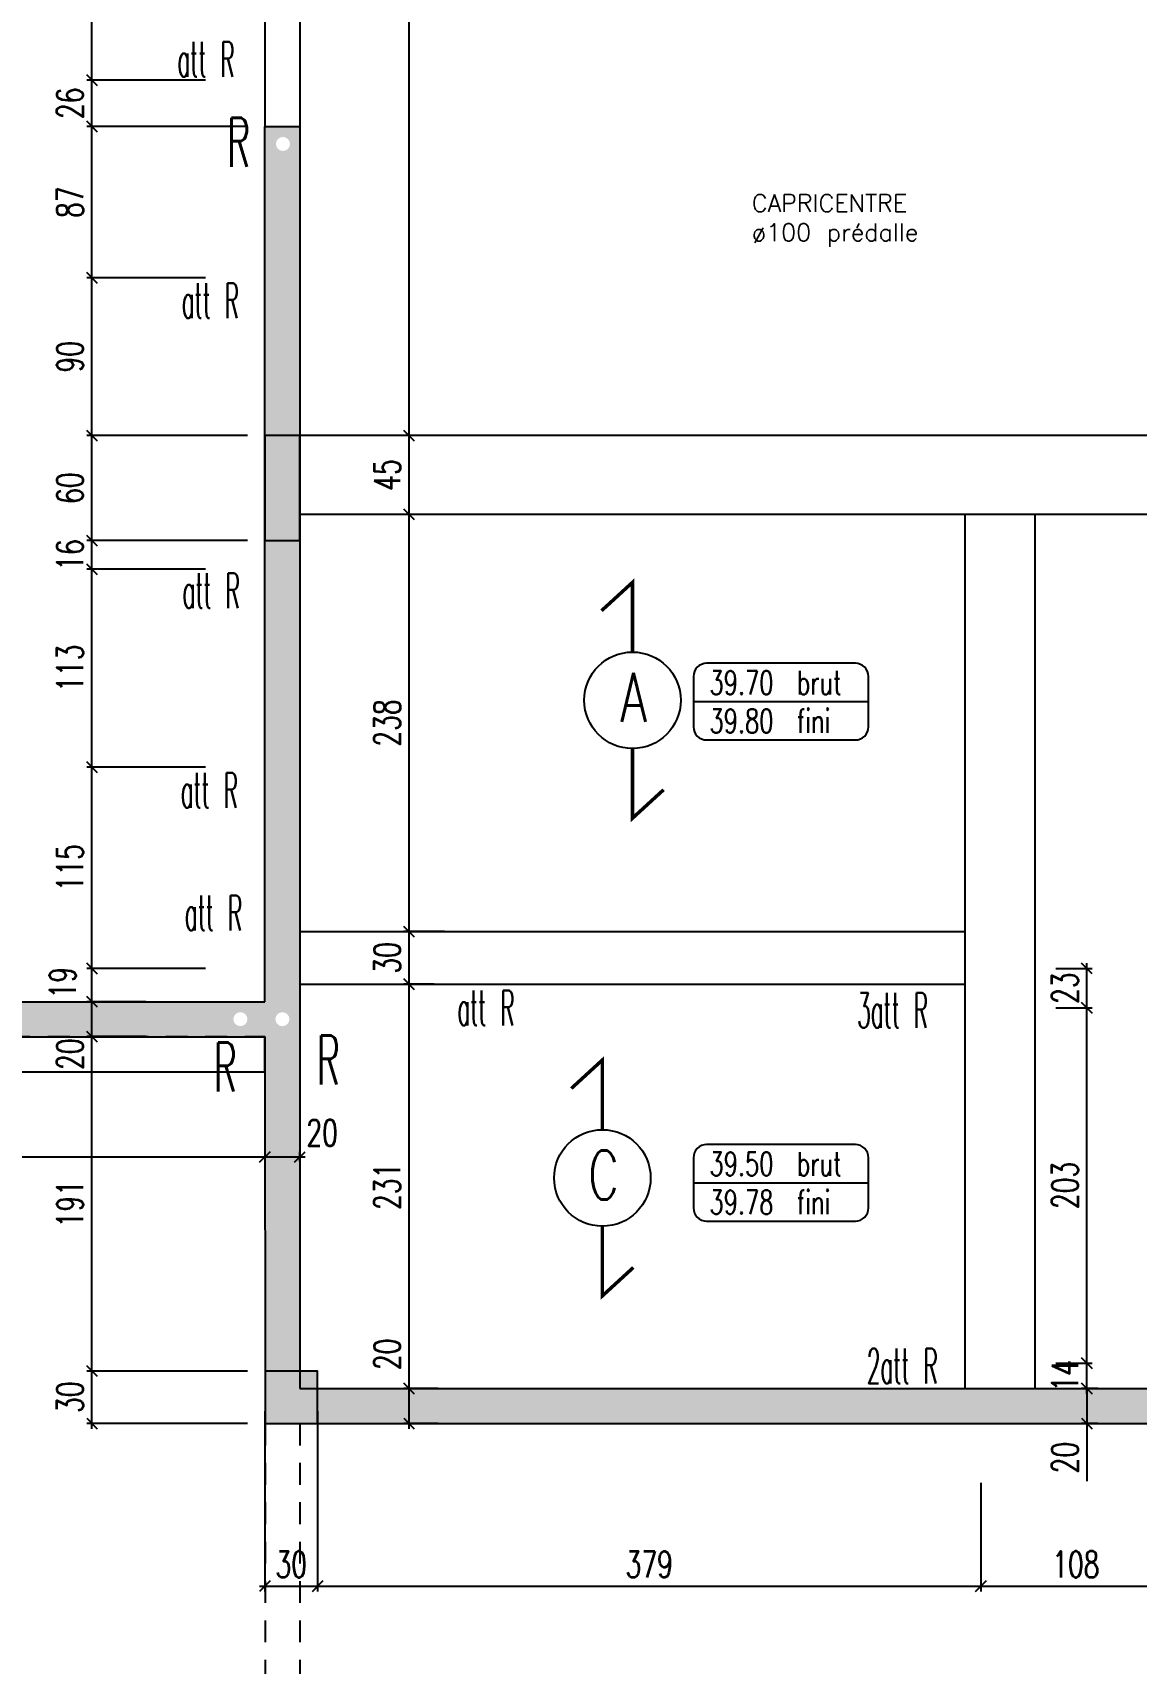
# Model space of a CAD drawing. Extents: x 307 to 786, y -197 to -94.
# Drawn here: x 351.71 to 358.01, y -181.25 to -171.93 of the extents above; entities that cross this region are included whole.
import ezdxf
from ezdxf.enums import TextEntityAlignment as Align

# ---------------------------------------------------------------- set-up
doc = ezdxf.new("R2010")
doc.units = 0
doc.header["$LTSCALE"] = 0.5
doc.header["$MEASUREMENT"] = 0
doc.linetypes.add('CACHE', pattern=[0.375, 0.25, -0.125])
doc.layers.get('DEFPOINTS').update_dxf_attribs({"linetype": 'CONTINUOUS'})
for name, color, linetype in [('1_AJSA_vue2', 13, 'CONTINUOUS'), ('_ SERTI RESERVATION', 6, 'CACHE'), ('COTATION', 7, 'CONTINUOUS'), ('HABILLAGE', 7, 'CONTINUOUS'), ('MURS', 3, 'CONTINUOUS'), ('PLANCHER', 7, 'CONTINUOUS'), ('POCHAGE', 254, 'CONTINUOUS'), ('POTEAUX', 1, 'CONTINUOUS'), ('POUTRES', 2, 'CONTINUOUS'), ('REPERE-RAID', 4, 'CONTINUOUS')]:
    doc.layers.add(name, color=color, linetype=linetype)
doc.styles.add('ROMANS8', font='romans.shx', dxfattribs={"width": 0.7})
doc.styles.get("Standard").update_dxf_attribs({"font": 'txt.shx'})
doc.dimstyles.new('COT50 cm', dxfattribs={"dimtxt": 0.15, "dimasz": 0.06, "dimexe": 0.03, "dimexo": 0.1, "dimgap": 0.05, "dimtad": 1, "dimdec": 0, "dimlfac": 100, "dimzin": 0, "dimdsep": 46, "dimtxsty": 'ROMANS8', "dimblk1": 'OBLIQUE', "dimblk2": 'OBLIQUE', "dimsah": 1, "dimcen": 0.03, "dimdle": 0.03, "dimclrt": 1, "dimadec": 0, "dimazin": 0, "dimtfac": 1, "dimtdec": 0, "dimtmove": 0, "dimatfit": 3, "dimfxl": 1, "dimfxlon": 1, "dimtolj": 1, "dimtzin": 0, "dimlwd": -1, "dimlwe": -1, "dimarcsym": 0})

# ---------------------------------------------------------------- blocks, each defined once
blk = doc.blocks.new('139')
at = {"layer": 'HABILLAGE', "color": 7}
blk.add_line((-0.665, 0), (0.665, 0), dxfattribs=at)
at = {"layer": 'HABILLAGE'}
blk.add_lwpolyline([(-0.565, -0.291), (0.565, -0.291, 0.414214), (0.665, -0.191), (0.665, 0.191, 0.414214), (0.565, 0.291), (-0.565, 0.291, 0.414214), (-0.665, 0.191), (-0.665, -0.191, 0.414214)], format="xyb", close=True, dxfattribs=at)
at = {"layer": 'HABILLAGE', "color": 1, "width": 0.7}
for s, p in [('brut', (0.121, 0.054)), ('fini', (0.121, -0.237))]:
    blk.add_text(s, height=0.18, dxfattribs=at).set_placement(p)
for tag, p in [('NIVBRUT', (-0.543, 0.054)), ('NIVFINI', (-0.543, -0.237))]:
    blk.add_attdef(tag, p, '', height=0.18, dxfattribs=at)
blk = doc.blocks.new('_Oblique')
at = {"layer": 'COTATION', "color": 0, "lineweight": -2}
blk.add_line((-0.5, -0.5), (0.5, 0.5), dxfattribs=at)
blk = doc.blocks.new('*D1020')
at = {"layer": 'COTATION', "color": 0, "transparency": 16777216}
for p, q in [((352.9369, -179.5763), (352.018, -179.5763)), ((352.048, -179.9063), (352.048, -179.5463)), ((352.9359, -179.8763), (352.018, -179.8763))]:
    blk.add_line(p, q, dxfattribs=at)
at = {"layer": 'DEFPOINTS', "color": 0, "transparency": 16777216}
for p in [(352.048, -179.5763), (353.0369, -179.5763), (353.0359, -179.8763)]:
    blk.add_point(p, dxfattribs=at)
at = {"layer": 'COTATION', "color": 0, "transparency": 16777216, "xscale": 0.06, "yscale": 0.06, "zscale": 0.06}
for p, rotation in [((352.048, -179.5763), 90), ((352.048, -179.8763), 270)]:
    blk.add_blockref('_Oblique', p, dxfattribs=dict(at, rotation=rotation))
at = {"layer": 'COTATION', "color": 1, "transparency": 16777216, "insert": (351.923, -179.7263), "char_height": 0.15, "attachment_point": 5, "rotation": 90, "style": 'ROMANS8'}
blk.add_mtext('\\A1;30', dxfattribs=at)
blk = doc.blocks.new('*D1021')
at = {"layer": 'COTATION', "color": 0, "transparency": 16777216}
for p, q in [((352.355, -177.666), (352.018, -177.666)), ((352.048, -179.6063), (352.048, -177.636)), ((352.9369, -179.5763), (352.018, -179.5763))]:
    blk.add_line(p, q, dxfattribs=at)
at = {"layer": 'DEFPOINTS', "color": 0, "transparency": 16777216}
for p in [(352.048, -177.666), (352.455, -177.666), (353.0369, -179.5763)]:
    blk.add_point(p, dxfattribs=at)
at = {"layer": 'COTATION', "color": 0, "transparency": 16777216, "xscale": 0.06, "yscale": 0.06, "zscale": 0.06}
for p, rotation in [((352.048, -177.666), 90), ((352.048, -179.5763), 270)]:
    blk.add_blockref('_Oblique', p, dxfattribs=dict(at, rotation=rotation))
at = {"layer": 'COTATION', "color": 1, "transparency": 16777216, "insert": (351.923, -178.6211), "char_height": 0.15, "attachment_point": 5, "rotation": 90, "style": 'ROMANS8'}
blk.add_mtext('\\A1;191', dxfattribs=at)
blk = doc.blocks.new('*D1022')
at = {"layer": 'COTATION', "color": 0, "transparency": 16777216}
for p, q in [((352.355, -177.4663), (352.018, -177.4663)), ((352.048, -177.696), (352.048, -177.4363)), ((352.355, -177.666), (352.018, -177.666))]:
    blk.add_line(p, q, dxfattribs=at)
at = {"layer": 'DEFPOINTS', "color": 0, "transparency": 16777216}
for p in [(352.048, -177.4663), (352.455, -177.4663), (352.455, -177.666)]:
    blk.add_point(p, dxfattribs=at)
at = {"layer": 'COTATION', "color": 0, "transparency": 16777216, "xscale": 0.06, "yscale": 0.06, "zscale": 0.06}
for p, rotation in [((352.048, -177.4663), 90), ((352.048, -177.666), 270)]:
    blk.add_blockref('_Oblique', p, dxfattribs=dict(at, rotation=rotation))
at = {"layer": 'COTATION', "color": 1, "transparency": 16777216, "insert": (351.923, -177.7664), "char_height": 0.15, "attachment_point": 5, "rotation": 90, "style": 'ROMANS8'}
blk.add_mtext('\\A1;20', dxfattribs=at)
blk = doc.blocks.new('*D1023')
at = {"layer": 'COTATION', "color": 0, "transparency": 16777216}
for p, q in [((352.6972, -177.2763), (352.018, -177.2763)), ((352.048, -177.4963), (352.048, -177.2463)), ((352.355, -177.4663), (352.018, -177.4663))]:
    blk.add_line(p, q, dxfattribs=at)
at = {"layer": 'DEFPOINTS', "color": 0, "transparency": 16777216}
for p in [(352.048, -177.2763), (352.7972, -177.2763), (352.455, -177.4663)]:
    blk.add_point(p, dxfattribs=at)
at = {"layer": 'COTATION', "color": 0, "transparency": 16777216, "xscale": 0.06, "yscale": 0.06, "zscale": 0.06}
for p, rotation in [((352.048, -177.2763), 90), ((352.048, -177.4663), 270)]:
    blk.add_blockref('_Oblique', p, dxfattribs=dict(at, rotation=rotation))
at = {"layer": 'COTATION', "color": 1, "transparency": 16777216, "insert": (351.8806, -177.3585), "char_height": 0.15, "attachment_point": 5, "rotation": 90, "style": 'ROMANS8'}
blk.add_mtext('\\A1;19', dxfattribs=at)
blk = doc.blocks.new('*D1024')
at = {"layer": 'COTATION', "color": 0, "transparency": 16777216}
for p, q in [((352.6969, -176.1261), (352.018, -176.1261)), ((352.048, -177.3063), (352.048, -176.0961)), ((352.6972, -177.2763), (352.018, -177.2763))]:
    blk.add_line(p, q, dxfattribs=at)
at = {"layer": 'DEFPOINTS', "color": 0, "transparency": 16777216}
for p in [(352.048, -176.1261), (352.7969, -176.1261), (352.7972, -177.2763)]:
    blk.add_point(p, dxfattribs=at)
at = {"layer": 'COTATION', "color": 0, "transparency": 16777216, "xscale": 0.06, "yscale": 0.06, "zscale": 0.06}
for p, rotation in [((352.048, -176.1261), 90), ((352.048, -177.2763), 270)]:
    blk.add_blockref('_Oblique', p, dxfattribs=dict(at, rotation=rotation))
at = {"layer": 'COTATION', "color": 1, "transparency": 16777216, "insert": (351.923, -176.7012), "char_height": 0.15, "attachment_point": 5, "rotation": 90, "style": 'ROMANS8'}
blk.add_mtext('\\A1;115', dxfattribs=at)
blk = doc.blocks.new('*D1025')
at = {"layer": 'COTATION', "color": 0, "transparency": 16777216}
for p, q in [((352.048, -176.1561), (352.048, -174.9661)), ((352.697, -174.9961), (352.018, -174.9961)), ((352.6969, -176.1261), (352.018, -176.1261))]:
    blk.add_line(p, q, dxfattribs=at)
at = {"layer": 'DEFPOINTS', "color": 0, "transparency": 16777216}
for p in [(352.048, -174.9961), (352.797, -174.9961), (352.7969, -176.1261)]:
    blk.add_point(p, dxfattribs=at)
at = {"layer": 'COTATION', "color": 0, "transparency": 16777216, "xscale": 0.06, "yscale": 0.06, "zscale": 0.06}
for p, rotation in [((352.048, -174.9961), 90), ((352.048, -176.1261), 270)]:
    blk.add_blockref('_Oblique', p, dxfattribs=dict(at, rotation=rotation))
at = {"layer": 'COTATION', "color": 1, "transparency": 16777216, "insert": (351.923, -175.5611), "char_height": 0.15, "attachment_point": 5, "rotation": 90, "style": 'ROMANS8'}
blk.add_mtext('\\A1;113', dxfattribs=at)
blk = doc.blocks.new('*D1026')
at = {"layer": 'COTATION', "color": 0, "transparency": 16777216}
for p, q in [((352.9362, -174.8323), (352.018, -174.8323)), ((352.048, -175.0261), (352.048, -174.8023)), ((352.697, -174.9961), (352.018, -174.9961))]:
    blk.add_line(p, q, dxfattribs=at)
at = {"layer": 'DEFPOINTS', "color": 0, "transparency": 16777216}
for p in [(352.048, -174.8323), (353.0362, -174.8323), (352.797, -174.9961)]:
    blk.add_point(p, dxfattribs=at)
at = {"layer": 'COTATION', "color": 0, "transparency": 16777216, "xscale": 0.06, "yscale": 0.06, "zscale": 0.06}
for p, rotation in [((352.048, -174.8323), 90), ((352.048, -174.9961), 270)]:
    blk.add_blockref('_Oblique', p, dxfattribs=dict(at, rotation=rotation))
at = {"layer": 'COTATION', "color": 1, "transparency": 16777216, "insert": (351.923, -174.9142), "char_height": 0.15, "attachment_point": 5, "rotation": 90, "style": 'ROMANS8'}
blk.add_mtext('\\A1;16', dxfattribs=at)
blk = doc.blocks.new('*D1027')
at = {"layer": 'COTATION', "color": 0, "transparency": 16777216}
for p, q in [((352.048, -174.8623), (352.048, -174.2024)), ((352.9362, -174.2324), (352.018, -174.2324)), ((352.9362, -174.8323), (352.018, -174.8323))]:
    blk.add_line(p, q, dxfattribs=at)
at = {"layer": 'DEFPOINTS', "color": 0, "transparency": 16777216}
for p in [(352.048, -174.2324), (353.0362, -174.2324), (353.0362, -174.8323)]:
    blk.add_point(p, dxfattribs=at)
at = {"layer": 'COTATION', "color": 0, "transparency": 16777216, "xscale": 0.06, "yscale": 0.06, "zscale": 0.06}
for p, rotation in [((352.048, -174.2324), 90), ((352.048, -174.8323), 270)]:
    blk.add_blockref('_Oblique', p, dxfattribs=dict(at, rotation=rotation))
at = {"layer": 'COTATION', "color": 1, "transparency": 16777216, "insert": (351.923, -174.5323), "char_height": 0.15, "attachment_point": 5, "rotation": 90, "style": 'ROMANS8'}
blk.add_mtext('\\A1;60', dxfattribs=at)
blk = doc.blocks.new('*D1028')
at = {"layer": 'COTATION', "color": 0, "transparency": 16777216}
for p, q in [((352.697, -173.3313), (352.018, -173.3313)), ((352.048, -174.2624), (352.048, -173.3013)), ((352.9362, -174.2324), (352.018, -174.2324))]:
    blk.add_line(p, q, dxfattribs=at)
at = {"layer": 'DEFPOINTS', "color": 0, "transparency": 16777216}
for p in [(352.048, -173.3313), (352.797, -173.3313), (353.0362, -174.2324)]:
    blk.add_point(p, dxfattribs=at)
at = {"layer": 'COTATION', "color": 0, "transparency": 16777216, "xscale": 0.06, "yscale": 0.06, "zscale": 0.06}
for p, rotation in [((352.048, -173.3313), 90), ((352.048, -174.2324), 270)]:
    blk.add_blockref('_Oblique', p, dxfattribs=dict(at, rotation=rotation))
at = {"layer": 'COTATION', "color": 1, "transparency": 16777216, "insert": (351.923, -173.7818), "char_height": 0.15, "attachment_point": 5, "rotation": 90, "style": 'ROMANS8'}
blk.add_mtext('\\A1;90', dxfattribs=at)
blk = doc.blocks.new('*D1029')
at = {"layer": 'COTATION', "color": 0, "transparency": 16777216}
for p, q in [((352.048, -173.3613), (352.048, -172.4363)), ((352.9362, -172.4663), (352.018, -172.4663)), ((352.697, -173.3313), (352.018, -173.3313))]:
    blk.add_line(p, q, dxfattribs=at)
at = {"layer": 'DEFPOINTS', "color": 0, "transparency": 16777216}
for p in [(352.048, -172.4663), (353.0362, -172.4663), (352.797, -173.3313)]:
    blk.add_point(p, dxfattribs=at)
at = {"layer": 'COTATION', "color": 0, "transparency": 16777216, "xscale": 0.06, "yscale": 0.06, "zscale": 0.06}
for p, rotation in [((352.048, -172.4663), 90), ((352.048, -173.3313), 270)]:
    blk.add_blockref('_Oblique', p, dxfattribs=dict(at, rotation=rotation))
at = {"layer": 'COTATION', "color": 1, "transparency": 16777216, "insert": (351.923, -172.8988), "char_height": 0.15, "attachment_point": 5, "rotation": 90, "style": 'ROMANS8'}
blk.add_mtext('\\A1;87', dxfattribs=at)
blk = doc.blocks.new('*D1030')
at = {"layer": 'COTATION', "color": 0, "transparency": 16777216}
for p, q in [((352.697, -172.2013), (352.018, -172.2013)), ((352.048, -172.4963), (352.048, -172.1713)), ((352.9362, -172.4663), (352.018, -172.4663))]:
    blk.add_line(p, q, dxfattribs=at)
at = {"layer": 'DEFPOINTS', "color": 0, "transparency": 16777216}
for p in [(352.048, -172.2013), (352.797, -172.2013), (353.0362, -172.4663)]:
    blk.add_point(p, dxfattribs=at)
at = {"layer": 'COTATION', "color": 0, "transparency": 16777216, "xscale": 0.06, "yscale": 0.06, "zscale": 0.06}
for p, rotation in [((352.048, -172.2013), 90), ((352.048, -172.4663), 270)]:
    blk.add_blockref('_Oblique', p, dxfattribs=dict(at, rotation=rotation))
at = {"layer": 'COTATION', "color": 1, "transparency": 16777216, "insert": (351.923, -172.3338), "char_height": 0.15, "attachment_point": 5, "rotation": 90, "style": 'ROMANS8'}
blk.add_mtext('\\A1;26', dxfattribs=at)
blk = doc.blocks.new('*D1031')
at = {"layer": 'COTATION', "color": 0, "transparency": 16777216}
for p, q in [((352.697, -169.2713), (352.018, -169.2713)), ((352.048, -172.2313), (352.048, -169.2413)), ((352.697, -172.2013), (352.018, -172.2013))]:
    blk.add_line(p, q, dxfattribs=at)
at = {"layer": 'DEFPOINTS', "color": 0, "transparency": 16777216}
for p in [(352.048, -169.2713), (352.797, -169.2713), (352.797, -172.2013)]:
    blk.add_point(p, dxfattribs=at)
at = {"layer": 'COTATION', "color": 0, "transparency": 16777216, "xscale": 0.06, "yscale": 0.06, "zscale": 0.06}
for p, rotation in [((352.048, -169.2713), 90), ((352.048, -172.2013), 270)]:
    blk.add_blockref('_Oblique', p, dxfattribs=dict(at, rotation=rotation))
at = {"layer": 'COTATION', "color": 1, "transparency": 16777216, "insert": (351.923, -170.7363), "char_height": 0.15, "attachment_point": 5, "rotation": 90, "style": 'ROMANS8'}
blk.add_mtext('\\A1;293', dxfattribs=at)
blk = doc.blocks.new('*D1040')
at = {"layer": 'COTATION', "color": 0, "transparency": 16777216}
for p, q in [((353.8595, -179.6763), (353.8595, -179.3463)), ((354.0256, -179.6763), (353.8295, -179.6763)), ((353.8595, -179.9063), (353.8595, -179.6763)), ((354.0256, -179.8763), (353.8295, -179.8763))]:
    blk.add_line(p, q, dxfattribs=at)
at = {"layer": 'DEFPOINTS', "color": 0, "transparency": 16777216}
for p in [(353.8595, -179.6763), (354.1256, -179.6763), (354.1256, -179.8763)]:
    blk.add_point(p, dxfattribs=at)
at = {"layer": 'COTATION', "color": 0, "transparency": 16777216, "xscale": 0.06, "yscale": 0.06, "zscale": 0.06}
for p, rotation in [((353.8595, -179.6763), 90), ((353.8595, -179.8763), 270)]:
    blk.add_blockref('_Oblique', p, dxfattribs=dict(at, rotation=rotation))
at = {"layer": 'COTATION', "color": 1, "transparency": 16777216, "insert": (353.7345, -179.4813), "char_height": 0.15, "attachment_point": 5, "rotation": 90, "style": 'ROMANS8'}
blk.add_mtext('\\A1;20', dxfattribs=at)
blk = doc.blocks.new('*D1041')
at = {"layer": 'COTATION', "color": 0, "transparency": 16777216}
for p, q in [((354.0028, -177.3663), (353.8295, -177.3663)), ((353.8595, -179.7063), (353.8595, -177.3363)), ((354.0256, -179.6763), (353.8295, -179.6763))]:
    blk.add_line(p, q, dxfattribs=at)
at = {"layer": 'DEFPOINTS', "color": 0, "transparency": 16777216}
for p in [(353.8595, -177.3663), (354.1028, -177.3663), (354.1256, -179.6763)]:
    blk.add_point(p, dxfattribs=at)
at = {"layer": 'COTATION', "color": 0, "transparency": 16777216, "xscale": 0.06, "yscale": 0.06, "zscale": 0.06}
for p, rotation in [((353.8595, -177.3663), 90), ((353.8595, -179.6763), 270)]:
    blk.add_blockref('_Oblique', p, dxfattribs=dict(at, rotation=rotation))
at = {"layer": 'COTATION', "color": 1, "transparency": 16777216, "insert": (353.7345, -178.5213), "char_height": 0.15, "attachment_point": 5, "rotation": 90, "style": 'ROMANS8'}
blk.add_mtext('\\A1;231', dxfattribs=at)
blk = doc.blocks.new('*D1042')
at = {"layer": 'COTATION', "color": 0, "transparency": 16777216}
for p, q in [((354.0611, -177.0663), (353.8295, -177.0663)), ((353.8595, -177.3963), (353.8595, -177.0363)), ((354.0028, -177.3663), (353.8295, -177.3663))]:
    blk.add_line(p, q, dxfattribs=at)
at = {"layer": 'DEFPOINTS', "color": 0, "transparency": 16777216}
for p in [(353.8595, -177.0663), (354.1611, -177.0663), (354.1028, -177.3663)]:
    blk.add_point(p, dxfattribs=at)
at = {"layer": 'COTATION', "color": 0, "transparency": 16777216, "xscale": 0.06, "yscale": 0.06, "zscale": 0.06}
for p, rotation in [((353.8595, -177.0663), 90), ((353.8595, -177.3663), 270)]:
    blk.add_blockref('_Oblique', p, dxfattribs=dict(at, rotation=rotation))
at = {"layer": 'COTATION', "color": 1, "transparency": 16777216, "insert": (353.7345, -177.2163), "char_height": 0.15, "attachment_point": 5, "rotation": 90, "style": 'ROMANS8'}
blk.add_mtext('\\A1;30', dxfattribs=at)
blk = doc.blocks.new('*D1043')
at = {"layer": 'COTATION', "color": 0, "transparency": 16777216}
for p, q in [((354.3147, -174.6823), (353.8295, -174.6823)), ((353.8595, -177.0963), (353.8595, -174.6523)), ((354.0611, -177.0663), (353.8295, -177.0663))]:
    blk.add_line(p, q, dxfattribs=at)
at = {"layer": 'DEFPOINTS', "color": 0, "transparency": 16777216}
for p in [(353.8595, -174.6823), (354.4147, -174.6823), (354.1611, -177.0663)]:
    blk.add_point(p, dxfattribs=at)
at = {"layer": 'COTATION', "color": 0, "transparency": 16777216, "xscale": 0.06, "yscale": 0.06, "zscale": 0.06}
for p, rotation in [((353.8595, -174.6823), 90), ((353.8595, -177.0663), 270)]:
    blk.add_blockref('_Oblique', p, dxfattribs=dict(at, rotation=rotation))
at = {"layer": 'COTATION', "color": 1, "transparency": 16777216, "insert": (353.7345, -175.8743), "char_height": 0.15, "attachment_point": 5, "rotation": 90, "style": 'ROMANS8'}
blk.add_mtext('\\A1;238', dxfattribs=at)
blk = doc.blocks.new('*D1044')
at = {"layer": 'COTATION', "color": 0, "transparency": 16777216}
for p, q in [((353.8595, -174.7123), (353.8595, -174.2023)), ((354.5281, -174.2323), (353.8295, -174.2323)), ((354.3147, -174.6823), (353.8295, -174.6823))]:
    blk.add_line(p, q, dxfattribs=at)
at = {"layer": 'DEFPOINTS', "color": 0, "transparency": 16777216}
for p in [(353.8595, -174.2323), (354.6281, -174.2323), (354.4147, -174.6823)]:
    blk.add_point(p, dxfattribs=at)
at = {"layer": 'COTATION', "color": 0, "transparency": 16777216, "xscale": 0.06, "yscale": 0.06, "zscale": 0.06}
for p, rotation in [((353.8595, -174.2323), 90), ((353.8595, -174.6823), 270)]:
    blk.add_blockref('_Oblique', p, dxfattribs=dict(at, rotation=rotation))
at = {"layer": 'COTATION', "color": 1, "transparency": 16777216, "insert": (353.7345, -174.4573), "char_height": 0.15, "attachment_point": 5, "rotation": 90, "style": 'ROMANS8'}
blk.add_mtext('\\A1;45', dxfattribs=at)
blk = doc.blocks.new('*D1045')
at = {"layer": 'COTATION', "color": 0, "transparency": 16777216}
for p, q in [((354.6579, -168.3513), (353.8295, -168.3513)), ((353.8595, -174.2623), (353.8595, -168.3213)), ((354.5281, -174.2323), (353.8295, -174.2323))]:
    blk.add_line(p, q, dxfattribs=at)
at = {"layer": 'DEFPOINTS', "color": 0, "transparency": 16777216}
for p in [(353.8595, -168.3513), (354.7579, -168.3513), (354.6281, -174.2323)]:
    blk.add_point(p, dxfattribs=at)
at = {"layer": 'COTATION', "color": 0, "transparency": 16777216, "xscale": 0.06, "yscale": 0.06, "zscale": 0.06}
for p, rotation in [((353.8595, -168.3513), 90), ((353.8595, -174.2323), 270)]:
    blk.add_blockref('_Oblique', p, dxfattribs=dict(at, rotation=rotation))
at = {"layer": 'COTATION', "color": 1, "transparency": 16777216, "insert": (353.7345, -171.2918), "char_height": 0.15, "attachment_point": 5, "rotation": 90, "style": 'ROMANS8'}
blk.add_mtext('\\A1;588', dxfattribs=at)
blk = doc.blocks.new('*D1049')
at = {"layer": 'COTATION', "color": 0, "transparency": 16777216}
for p, q in [((357.794, -179.6763), (357.7019, -179.6763)), ((357.7319, -179.6763), (357.7319, -179.9063)), ((357.794, -179.8763), (357.7019, -179.8763)), ((357.7319, -179.8763), (357.7319, -180.2063))]:
    blk.add_line(p, q, dxfattribs=at)
at = {"layer": 'DEFPOINTS', "color": 0, "transparency": 16777216}
for p in [(357.7319, -179.6763), (357.894, -179.6763), (357.894, -179.8763)]:
    blk.add_point(p, dxfattribs=at)
at = {"layer": 'COTATION', "color": 0, "transparency": 16777216, "xscale": 0.06, "yscale": 0.06, "zscale": 0.06}
for p, rotation in [((357.7319, -179.6763), 90), ((357.7319, -179.8763), 270)]:
    blk.add_blockref('_Oblique', p, dxfattribs=dict(at, rotation=rotation))
at = {"layer": 'COTATION', "color": 1, "transparency": 16777216, "insert": (357.6069, -180.0713), "char_height": 0.15, "attachment_point": 5, "rotation": 90, "style": 'ROMANS8'}
blk.add_mtext('\\A1;20', dxfattribs=at)
blk = doc.blocks.new('*D1050')
at = {"layer": 'COTATION', "color": 0, "transparency": 16777216}
for p, q in [((357.5547, -179.5313), (357.7619, -179.5313)), ((357.7319, -179.7063), (357.7319, -179.5013)), ((357.794, -179.6763), (357.7019, -179.6763))]:
    blk.add_line(p, q, dxfattribs=at)
at = {"layer": 'DEFPOINTS', "color": 0, "transparency": 16777216}
for p in [(357.4547, -179.5313), (357.7319, -179.5313), (357.894, -179.6763)]:
    blk.add_point(p, dxfattribs=at)
at = {"layer": 'COTATION', "color": 0, "transparency": 16777216, "xscale": 0.06, "yscale": 0.06, "zscale": 0.06}
for p, rotation in [((357.7319, -179.5313), 90), ((357.7319, -179.6763), 270)]:
    blk.add_blockref('_Oblique', p, dxfattribs=dict(at, rotation=rotation))
at = {"layer": 'COTATION', "color": 1, "transparency": 16777216, "insert": (357.6069, -179.6038), "char_height": 0.15, "attachment_point": 5, "rotation": 90, "style": 'ROMANS8'}
blk.add_mtext('\\A1;14', dxfattribs=at)
blk = doc.blocks.new('*D1051')
at = {"layer": 'COTATION', "color": 0, "transparency": 16777216}
for p, q in [((357.7319, -179.5613), (357.7319, -177.4713)), ((357.555, -177.5013), (357.7619, -177.5013)), ((357.5547, -179.5313), (357.7619, -179.5313))]:
    blk.add_line(p, q, dxfattribs=at)
at = {"layer": 'DEFPOINTS', "color": 0, "transparency": 16777216}
for p in [(357.455, -177.5013), (357.7319, -177.5013), (357.4547, -179.5313)]:
    blk.add_point(p, dxfattribs=at)
at = {"layer": 'COTATION', "color": 0, "transparency": 16777216, "xscale": 0.06, "yscale": 0.06, "zscale": 0.06}
for p, rotation in [((357.7319, -177.5013), 90), ((357.7319, -179.5313), 270)]:
    blk.add_blockref('_Oblique', p, dxfattribs=dict(at, rotation=rotation))
at = {"layer": 'COTATION', "color": 1, "transparency": 16777216, "insert": (357.6069, -178.5163), "char_height": 0.15, "attachment_point": 5, "rotation": 90, "style": 'ROMANS8'}
blk.add_mtext('\\A1;203', dxfattribs=at)
blk = doc.blocks.new('*D1052')
at = {"layer": 'COTATION', "color": 0, "transparency": 16777216}
for p, q in [((357.555, -177.2763), (357.7619, -177.2763)), ((357.7319, -177.5313), (357.7319, -177.2463)), ((357.5784, -177.5013), (357.7619, -177.5013))]:
    blk.add_line(p, q, dxfattribs=at)
at = {"layer": 'DEFPOINTS', "color": 0, "transparency": 16777216}
for p in [(357.455, -177.2763), (357.7319, -177.2763), (357.4784, -177.5013)]:
    blk.add_point(p, dxfattribs=at)
at = {"layer": 'COTATION', "color": 0, "transparency": 16777216, "xscale": 0.06, "yscale": 0.06, "zscale": 0.06}
for p, rotation in [((357.7319, -177.2763), 90), ((357.7319, -177.5013), 270)]:
    blk.add_blockref('_Oblique', p, dxfattribs=dict(at, rotation=rotation))
at = {"layer": 'COTATION', "color": 1, "transparency": 16777216, "insert": (357.6069, -177.3888), "char_height": 0.15, "attachment_point": 5, "rotation": 90, "style": 'ROMANS8'}
blk.add_mtext('\\A1;23', dxfattribs=at)
blk = doc.blocks.new('*D1424')
at = {"layer": 'COTATION', "color": 0, "transparency": 16777216}
for p, q in [((347.3629, -177.9662), (347.3629, -178.3832)), ((353.0355, -178.2932), (353.0355, -178.3832)), ((347.3329, -178.3532), (353.0655, -178.3532))]:
    blk.add_line(p, q, dxfattribs=at)
at = {"layer": 'DEFPOINTS', "color": 0, "transparency": 16777216}
for p in [(347.3629, -177.8662), (353.0355, -178.1932), (353.0355, -178.3532)]:
    blk.add_point(p, dxfattribs=at)
at = {"layer": 'COTATION', "color": 0, "transparency": 16777216, "xscale": 0.06, "yscale": 0.06, "zscale": 0.06, "rotation": 180}
blk.add_blockref('_Oblique', (347.3629, -178.3532), dxfattribs=at)
at = {"layer": 'COTATION', "color": 0, "transparency": 16777216, "xscale": 0.06, "yscale": 0.06, "zscale": 0.06}
blk.add_blockref('_Oblique', (353.0355, -178.3532), dxfattribs=at)
at = {"layer": 'COTATION', "color": 1, "transparency": 16777216, "insert": (350.1992, -178.2282), "char_height": 0.15, "attachment_point": 5, "style": 'ROMANS8'}
blk.add_mtext('\\A1;567', dxfattribs=at)
blk = doc.blocks.new('*D1425')
at = {"layer": 'COTATION', "color": 0, "transparency": 16777216}
for p, q in [((353.0355, -178.2932), (353.0355, -178.3832)), ((353.0055, -178.3532), (353.2659, -178.3532)), ((353.2359, -178.3803), (353.2359, -178.3232))]:
    blk.add_line(p, q, dxfattribs=at)
at = {"layer": 'DEFPOINTS', "color": 0, "transparency": 16777216}
for p in [(353.0355, -178.1932), (353.2359, -178.3532), (353.2359, -178.4803)]:
    blk.add_point(p, dxfattribs=at)
at = {"layer": 'COTATION', "color": 0, "transparency": 16777216, "xscale": 0.06, "yscale": 0.06, "zscale": 0.06, "rotation": 180}
blk.add_blockref('_Oblique', (353.0355, -178.3532), dxfattribs=at)
at = {"layer": 'COTATION', "color": 0, "transparency": 16777216, "xscale": 0.06, "yscale": 0.06, "zscale": 0.06}
blk.add_blockref('_Oblique', (353.2359, -178.3532), dxfattribs=at)
at = {"layer": 'COTATION', "color": 1, "transparency": 16777216, "insert": (353.3628, -178.2155), "char_height": 0.15, "attachment_point": 5, "style": 'ROMANS8'}
blk.add_mtext('\\A1;20', dxfattribs=at)
blk = doc.blocks.new('*D1426')
at = {"layer": 'COTATION', "color": 0, "transparency": 16777216}
for p, q in [((353.0359, -179.8057), (353.0359, -180.8357)), ((353.3369, -179.8057), (353.3369, -180.8357)), ((353.0059, -180.8057), (353.3669, -180.8057))]:
    blk.add_line(p, q, dxfattribs=at)
at = {"layer": 'DEFPOINTS', "color": 0, "transparency": 16777216}
for p in [(353.0359, -179.6597), (353.3369, -179.6597), (353.3369, -180.8057)]:
    blk.add_point(p, dxfattribs=at)
at = {"layer": 'COTATION', "color": 0, "transparency": 16777216, "xscale": 0.06, "yscale": 0.06, "zscale": 0.06, "rotation": 180}
blk.add_blockref('_Oblique', (353.0359, -180.8057), dxfattribs=at)
at = {"layer": 'COTATION', "color": 0, "transparency": 16777216, "xscale": 0.06, "yscale": 0.06, "zscale": 0.06}
blk.add_blockref('_Oblique', (353.3369, -180.8057), dxfattribs=at)
at = {"layer": 'COTATION', "color": 1, "transparency": 16777216, "insert": (353.1864, -180.6807), "char_height": 0.15, "attachment_point": 5, "style": 'ROMANS8'}
blk.add_mtext('\\A1;30', dxfattribs=at)
blk = doc.blocks.new('*D1427')
at = {"layer": 'COTATION', "color": 0, "transparency": 16777216}
for p, q in [((353.3369, -179.8057), (353.3369, -180.8357)), ((357.1261, -180.2151), (357.1261, -180.8357)), ((353.3069, -180.8057), (357.1561, -180.8057))]:
    blk.add_line(p, q, dxfattribs=at)
at = {"layer": 'DEFPOINTS', "color": 0, "transparency": 16777216}
for p in [(353.3369, -179.6597), (357.1261, -180.1151), (357.1261, -180.8057)]:
    blk.add_point(p, dxfattribs=at)
at = {"layer": 'COTATION', "color": 0, "transparency": 16777216, "xscale": 0.06, "yscale": 0.06, "zscale": 0.06, "rotation": 180}
blk.add_blockref('_Oblique', (353.3369, -180.8057), dxfattribs=at)
at = {"layer": 'COTATION', "color": 0, "transparency": 16777216, "xscale": 0.06, "yscale": 0.06, "zscale": 0.06}
blk.add_blockref('_Oblique', (357.1261, -180.8057), dxfattribs=at)
at = {"layer": 'COTATION', "color": 1, "transparency": 16777216, "insert": (355.2315, -180.6807), "char_height": 0.15, "attachment_point": 5, "style": 'ROMANS8'}
blk.add_mtext('\\A1;379', dxfattribs=at)
blk = doc.blocks.new('*D1428')
at = {"layer": 'COTATION', "color": 0, "transparency": 16777216}
for p, q in [((358.2109, -180.1664), (358.2109, -180.8357)), ((357.1261, -180.2151), (357.1261, -180.8357)), ((357.0961, -180.8057), (358.2409, -180.8057))]:
    blk.add_line(p, q, dxfattribs=at)
at = {"layer": 'DEFPOINTS', "color": 0, "transparency": 16777216}
for p in [(358.2109, -180.0664), (357.1261, -180.1151), (358.2109, -180.8057)]:
    blk.add_point(p, dxfattribs=at)
at = {"layer": 'COTATION', "color": 0, "transparency": 16777216, "xscale": 0.06, "yscale": 0.06, "zscale": 0.06, "rotation": 180}
blk.add_blockref('_Oblique', (357.1261, -180.8057), dxfattribs=at)
at = {"layer": 'COTATION', "color": 0, "transparency": 16777216, "xscale": 0.06, "yscale": 0.06, "zscale": 0.06}
blk.add_blockref('_Oblique', (358.2109, -180.8057), dxfattribs=at)
at = {"layer": 'COTATION', "color": 1, "transparency": 16777216, "insert": (357.6685, -180.6807), "char_height": 0.15, "attachment_point": 5, "style": 'ROMANS8'}
blk.add_mtext('\\A1;108', dxfattribs=at)

msp = doc.modelspace()

# ---------------------------------------------------------------- hatches: boundary and pattern name
at = {"layer": 'POCHAGE'}
h = msp.add_hatch(color=256, dxfattribs=at)
h.dxf.hatch_style = 1
h.paths.add_polyline_path([(353.2361, -173.2363), (353.0362, -173.2363), (353.0362, -174.2324), (353.2361, -174.2323)])
h.paths.add_polyline_path([(353.2362, -172.4663), (353.0362, -172.4663), (353.0362, -173.2363), (353.2361, -173.2363)])
h.paths.add_polyline_path([(353.0991, -172.5663, -1), (353.1791, -172.5663, -1)], flags=16)
h = msp.add_hatch(color=256, dxfattribs=at)
h.dxf.hatch_style = 1
h.paths.add_polyline_path([(353.2361, -174.8323), (353.0362, -174.8323), (353.0362, -177.4663), (351.6357, -177.4663), (351.6357, -177.666), (353.0351, -177.666), (353.0351, -177.8663), (353.0366, -179.5762), (353.2359, -179.5762)])
h.paths.add_polyline_path([(352.936, -177.5662, -1), (352.856, -177.5662, -1)], flags=16)
h.paths.add_polyline_path([(353.176, -177.5663, -1), (353.096, -177.5663, -1)], flags=16)
h.paths.add_polyline_path([(351.6357, -177.4663), (351.4357, -177.4663), (351.4357, -177.666), (351.6357, -177.666)])
h.paths.add_polyline_path([(351.4357, -177.4663), (347.3626, -177.4663), (347.3626, -177.666), (351.4357, -177.666)])
h.paths.add_polyline_path([(347.424, -177.5663, -1), (347.504, -177.5663, -1)], flags=16)
h = msp.add_hatch(color=256, dxfattribs=at)
h.dxf.hatch_style = 1
h.paths.add_polyline_path([(367.8291, -179.6763), (360.6731, -179.6763), (360.6728, -176.1707), (360.4928, -176.1707), (360.4931, -179.6763), (353.3369, -179.6763), (353.3369, -179.8763), (367.8291, -179.8763)])
h.paths.add_polyline_path([(360.6228, -179.7763, -1), (360.5428, -179.7763, -1)], flags=16)
h.paths.add_polyline_path([(360.5457, -176.2759, -1), (360.6257, -176.2759, -1)], flags=16)
at = {"layer": 'POTEAUX'}
h = msp.add_hatch(color=256, dxfattribs=at)
h.dxf.hatch_style = 1
h.paths.add_polyline_path([(353.2361, -174.2323), (353.0359, -174.2324), (353.036, -174.8323), (353.2362, -174.8323)])
h = msp.add_hatch(color=256, dxfattribs=at)
h.dxf.hatch_style = 1
h.paths.add_polyline_path([(353.3369, -179.8763), (353.3369, -179.5763), (353.0369, -179.5763), (353.0369, -179.8763)])

# ---------------------------------------------------------------- linework, layer by layer
at = {"layer": '1_AJSA_vue2', "linetype": 'CACHE'}
for p, q in [((346.8456, -177.666), (353.0359, -177.666)), ((353.0369, -179.8763), (353.0359, -184.0963)), ((353.2359, -179.8763), (353.2359, -183.9183))]:
    msp.add_line(p, q, dxfattribs=at)
msp.add_lwpolyline([(353.0359, -177.8699), (346.8454, -177.8689)], dxfattribs=at)
at = {"layer": 'MURS'}
for p, q in [((347.3626, -177.4663), (353.0359, -177.4663)), ((353.2359, -179.6763), (360.483, -179.6763))]:
    msp.add_line(p, q, dxfattribs=at)
for points in [[(353.0362, -172.4663), (353.2362, -172.4663), (353.2359, -179.6763)], [(353.0362, -177.4663), (353.0362, -172.4663)], [(347.3626, -177.4663), (347.3626, -177.6662), (353.0351, -177.6663), (353.0369, -179.8763), (376.2545, -179.8763)]]:
    msp.add_lwpolyline(points, dxfattribs=at)
at = {"layer": 'PLANCHER', "color": 1, "const_width": 0.02}
for points in [[(355.1361, -175.4687), (355.1361, -175.0706), (354.9589, -175.2329)], [(355.1361, -176.02), (355.1361, -176.4181), (355.3133, -176.2558)], [(354.9637, -178.1978), (354.9637, -177.7997), (354.7865, -177.962)], [(354.9637, -178.7491), (354.9637, -179.1472), (355.1409, -178.9849)]]:
    msp.add_lwpolyline(points, dxfattribs=at)
at = {"layer": 'PLANCHER', "color": 1}
for centre in [(355.1361, -175.7444), (354.9637, -178.4734)]:
    msp.add_circle(centre, 0.2757, dxfattribs=at)
at = {"layer": 'POTEAUX'}
for points in [[(353.2361, -174.2323), (353.0359, -174.2324), (353.036, -174.8323), (353.2362, -174.8323)], [(353.3369, -179.8763), (353.3369, -179.5763), (353.0369, -179.5763), (353.0369, -179.8763)]]:
    msp.add_lwpolyline(points, close=True, dxfattribs=at)
at = {"layer": 'POUTRES'}
for p, q in [((353.0355, -168.3513), (353.0361, -172.4663)), ((353.236, -168.3513), (353.236, -172.4663)), ((360.4578, -174.2323), (353.2361, -174.2323)), ((360.4578, -174.6823), (353.2361, -174.6823)), ((357.0361, -179.6763), (357.0361, -174.6823)), ((357.4361, -179.6763), (357.4361, -174.6823)), ((353.2361, -177.0663), (357.0361, -177.0663)), ((353.2361, -177.3663), (357.0361, -177.3663))]:
    msp.add_line(p, q, dxfattribs=at)
at = {"layer": 'POUTRES', "color": 0}
msp.add_lwpolyline([(347.3626, -177.6662), (347.3629, -177.8662), (353.0351, -177.8663), (353.0351, -177.6663)], dxfattribs=at)

# ---------------------------------------------------------------- block references
at = {"layer": 'HABILLAGE', "color": 1, "xscale": 0.7521624, "yscale": 0.7521624, "zscale": 0.7521624}
for p, values in [((355.9841, -175.7522), {'NIVBRUT': '39.70', 'NIVFINI': '39.80'}), ((355.9841, -178.5012), {'NIVBRUT': '39.50', 'NIVFINI': '39.78'})]:
    msp.add_blockref('139', p, dxfattribs=at).add_auto_attribs(values)

# ---------------------------------------------------------------- texts
at = {"layer": '_ SERTI RESERVATION', "linetype": 'ByBlock', "insert": (355.8179, -172.8541), "char_height": 0.1, "attachment_point": 1}
msp.add_mtext_dynamic_manual_height_columns('CAPRICENTRE\\Pø100 prédalle', width=1.472691, gutter_width=7.9227, heights=[0], dxfattribs=at)
at = {"layer": 'PLANCHER', "color": 1, "width": 0.7}
for s, p in [('A', (355.1425, -175.7279)), ('C', (354.9701, -178.4569))]:
    msp.add_text(s, height=0.28, dxfattribs=at).set_placement(p, align=Align.MIDDLE)
at = {"layer": 'REPERE-RAID', "color": 4}
for s, height, width, p in [('att R', 0.2, 0.45, (352.5361, -172.1818)), ('R', 0.28, 0.519, (352.8197, -172.6968)), ('att R', 0.2, 0.45, (352.5606, -173.5622)), ('att R', 0.2, 0.45, (352.5655, -175.2176)), ('att R', 0.2, 0.45, (352.5547, -176.3587)), ('att R', 0.2, 0.45, (352.5785, -177.0589)), ('att R', 0.2, 0.45, (354.1353, -177.602)), ('3att R', 0.2, 0.45, (356.4199, -177.6164)), ('R', 0.28, 0.519, (353.3333, -177.9398)), ('R', 0.28, 0.519, (352.7438, -177.9793)), ('2att R', 0.2, 0.45, (356.4752, -179.6481))]:
    msp.add_text(s, height=height, dxfattribs=dict(at, width=width)).set_placement(p)

# ---------------------------------------------------------------- dimensions: what is measured, and where the dimension line sits
at = {"layer": 'COTATION'}
for base, p1, p2, picture, middle in [((353.8595, -168.3513), (354.6281, -174.2323), (354.7579, -168.3513), '*D1045', (353.7345, -171.2918)), ((352.048, -169.2713), (352.797, -172.2013), (352.797, -169.2713), '*D1031', (351.923, -170.7363)), ((352.048, -172.46626), (352.79697, -173.33127), (353.03615, -172.46626), '*D1029', (351.923, -172.89877)), ((352.048, -173.3313), (353.0362, -174.2324), (352.797, -173.3313), '*D1028', (351.923, -173.7818)), ((352.048, -174.2324), (353.0362, -174.8323), (353.0362, -174.2324), '*D1027', (351.923, -174.5323)), ((353.8595, -174.2323), (354.4147, -174.6823), (354.6281, -174.2323), '*D1044', (353.7345, -174.4573)), ((353.8595, -174.6823), (354.1611, -177.0663), (354.4147, -174.6823), '*D1043', (353.7345, -175.8743)), ((352.048, -174.9961), (352.7969, -176.1261), (352.797, -174.9961), '*D1025', (351.923, -175.5611)), ((352.048, -176.1261), (352.7972, -177.2763), (352.7969, -176.1261), '*D1024', (351.923, -176.7012)), ((353.8595, -177.0663), (354.1028, -177.3663), (354.1611, -177.0663), '*D1042', (353.7345, -177.2163)), ((353.8595, -177.3663), (354.1256, -179.6763), (354.1028, -177.3663), '*D1041', (353.7345, -178.5213)), ((357.7319, -177.5013), (357.4547, -179.5313), (357.455, -177.5013), '*D1051', (357.6069, -178.5163)), ((352.048, -177.666), (353.0369, -179.5763), (352.455, -177.666), '*D1021', (351.923, -178.6211))]:
    dim = msp.add_linear_dim(base=base, p1=p1, p2=p2, angle=90, dimstyle='COT50 cm', override={"dimtmove": 1}, dxfattribs=at)
    dim.commit()
    dim.dimension.update_dxf_attribs({"geometry": picture, "text_midpoint": middle})
for base, p1, p2, picture, middle in [((352.048, -172.20127), (353.03615, -172.46626), (352.797, -172.20127), '*D1030', (352.048, -172.33377)), ((352.048, -174.8323), (352.797, -174.9961), (353.0362, -174.8323), '*D1026', (352.048, -174.9142)), ((352.048, -177.2763), (352.455, -177.4663), (352.7972, -177.2763), '*D1023', (352.0056, -177.3585)), ((357.73193, -177.27626), (357.47836, -177.50127), (357.45498, -177.27626), '*D1052', (357.73193, -177.38877)), ((352.048, -177.4663), (352.455, -177.666), (352.455, -177.4663), '*D1022', (352.048, -177.7664)), ((357.73193, -179.53127), (357.894, -179.67626), (357.45474, -179.53127), '*D1050', (357.73193, -179.60377))]:
    dim = msp.add_linear_dim(base=base, p1=p1, p2=p2, angle=90, dimstyle='COT50 cm', override={"dimtmove": 1}, dxfattribs=at)
    dim.commit()
    dim.dimension.update_dxf_attribs({"geometry": picture, "text_midpoint": middle, "dimtype": 160})
for base, p1, p2, picture, middle in [((353.0355, -178.3532), (347.3629, -177.8662), (353.0355, -178.1932), '*D1424', (350.1992, -178.2282)), ((357.1261, -180.8057), (353.3369, -179.6597), (357.1261, -180.1151), '*D1427', (355.2315, -180.6807)), ((358.2109, -180.8057), (357.1261, -180.1151), (358.2109, -180.0664), '*D1428', (357.6685, -180.6807))]:
    dim = msp.add_linear_dim(base=base, p1=p1, p2=p2, dimstyle='COT50 cm', override={"dimtmove": 1}, dxfattribs=at)
    dim.commit()
    dim.dimension.update_dxf_attribs({"geometry": picture, "text_midpoint": middle})
dim = msp.add_linear_dim(base=(353.2359, -178.3532), p1=(353.0355, -178.1932), p2=(353.2359, -178.4803), dimstyle='COT50 cm', override={"dimtmove": 1}, dxfattribs=at)
dim.commit()
dim.dimension.update_dxf_attribs({"geometry": '*D1425', "text_midpoint": (353.3628, -178.3405), "dimtype": 160})
for base, p1, p2, picture, middle in [((353.8595, -179.6763), (354.1256, -179.8763), (354.1256, -179.6763), '*D1040', (353.7345, -179.4813)), ((352.048, -179.5763), (353.0359, -179.8763), (353.0369, -179.5763), '*D1020', (351.923, -179.7263))]:
    dim = msp.add_linear_dim(base=base, p1=p1, p2=p2, angle=90, dimstyle='COT50 cm', dxfattribs=at)
    dim.commit()
    dim.dimension.update_dxf_attribs({"geometry": picture, "text_midpoint": middle})
dim = msp.add_linear_dim(base=(353.3369, -180.8057), p1=(353.0359, -179.6597), p2=(353.3369, -179.6597), dimstyle='COT50 cm', dxfattribs=at)
dim.commit()
dim.dimension.update_dxf_attribs({"geometry": '*D1426', "text_midpoint": (353.1864, -180.6807)})
dim = msp.add_linear_dim(base=(357.7319, -179.6763), p1=(357.894, -179.8763), p2=(357.894, -179.6763), angle=90, dimstyle='COT50 cm', dxfattribs=at)
dim.commit()
dim.dimension.update_dxf_attribs({"geometry": '*D1049', "text_midpoint": (357.7319, -180.0713), "dimtype": 160})

doc.saveas('drawing.dxf')
